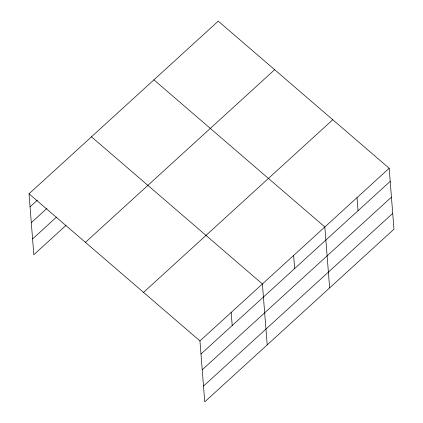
<?xml version="1.0" encoding="UTF-8"?>
<svg xmlns="http://www.w3.org/2000/svg" width="423" height="423" viewBox="0 0 423 423"><rect width="100%" height="100%" fill="white"/><g stroke="black" fill="none" stroke-linecap="round" stroke-linejoin="round"><path stroke-width="0.63" d="M29.034 193.792L218.252 21.15L389.176 168.285L393.966 229.208L204.748 401.85L199.952 340.927L29.034 193.792L33.824 254.715L66.025 225.337M30.059 206.873L37.377 200.195M31.302 222.662L46.916 208.417M32.582 238.926L56.486 217.115M85.435 242.347L274.654 69.705M143.55 292.372L332.769 119.73M199.952 340.927L389.176 168.285M200.983 354.014L390.202 181.367M202.226 369.797L391.444 197.155M203.505 386.062L392.724 213.419M153.919 79.847L324.838 226.987L329.633 287.904M91.474 136.819L262.397 283.96L267.193 344.877M357.007 197.636L358.038 210.717M293.62 255.471L294.646 268.552M231.175 312.444L232.206 325.525"/></g></svg>
